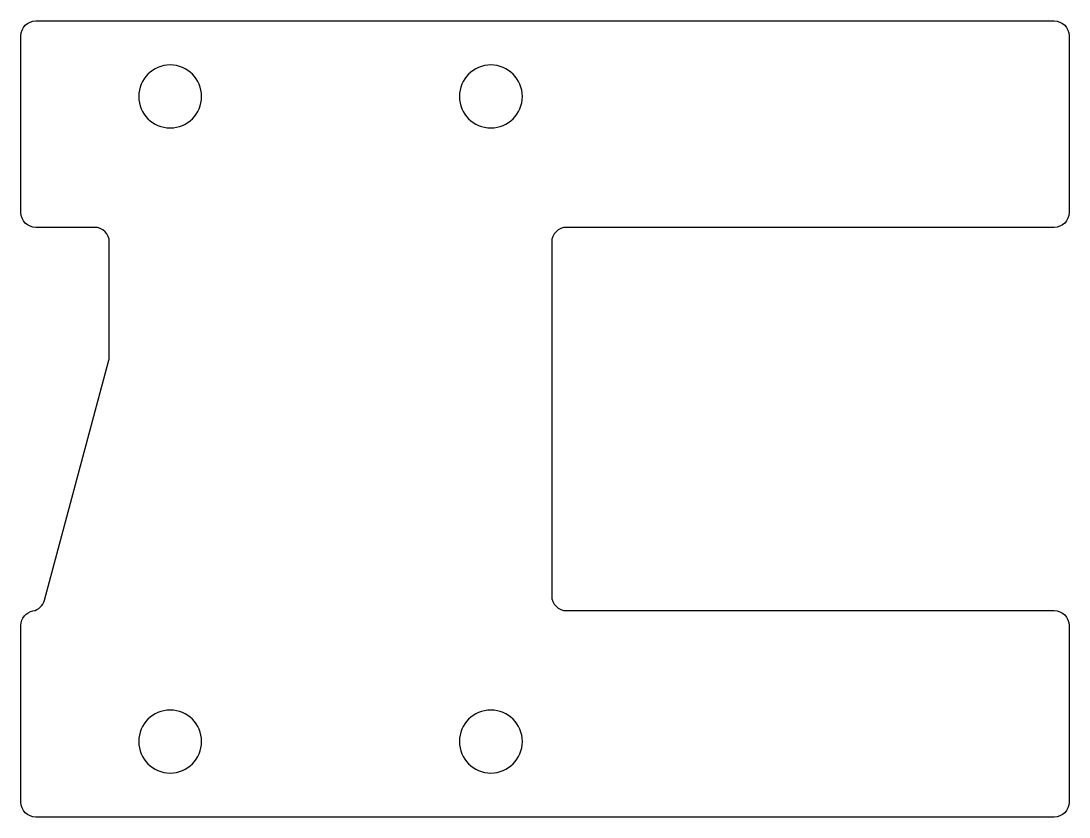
# Model space of a CAD drawing. Header units: millimetres. Extents: x -1 to 70.1, y 0 to 54.
import ezdxf

# ---------------------------------------------------------------- set-up
doc = ezdxf.new("R2010")
doc.units = ezdxf.units.MM

msp = doc.modelspace()

# ---------------------------------------------------------------- linework, layer by layer
at = {"layer": 'INTERIOR_PROFILES', "extrusion": (0, 0, -1)}
for centre in [(-9.121, 48.879), (-30.879, 48.879), (-9.121, 5.121), (-30.879, 5.121)]:
    msp.add_circle(centre, 2.134, dxfattribs=at)
at = {"layer": 'OUTER_PROFILES'}
msp.add_lwpolyline([(-1, 13, -0.360606), (-0.185, 13.983, 0.28825), (0.595, 14.707), (4.961, 31, 0.065543), (4.995, 31.258), (4.995, 39, 0.414214), (3.995, 40), (0, 40, -0.414214), (-1, 41), (-1, 53, -0.414214), (0, 54), (69.1, 54, -0.414214), (70.1, 53), (70.1, 41, -0.414214), (69.1, 40), (36.005, 40, 0.414214), (35.005, 39), (35.005, 15, 0.414214), (36.005, 14), (69.1, 14, -0.414214), (70.1, 13), (70.1, 1, -0.414214), (69.1, 0), (0, 0, -0.414214), (-1, 1)], format="xyb", close=True, dxfattribs=at)

doc.saveas('drawing.dxf')
